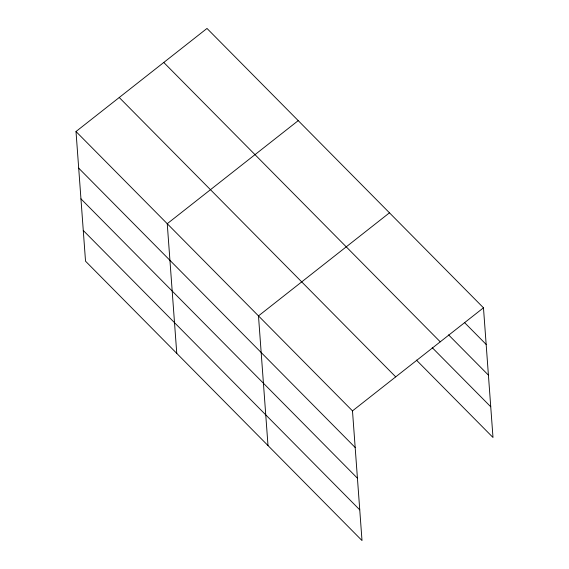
<?xml version="1.0" encoding="UTF-8"?>
<svg xmlns="http://www.w3.org/2000/svg" width="569" height="569" viewBox="0 0 569 569"><rect width="100%" height="100%" fill="white"/><g stroke="black" fill="none" stroke-linecap="round" stroke-linejoin="round"><path stroke-width="0.85" d="M76.004 131.524L352.488 410.882L362.005 540.55L85.528 261.192L76.004 131.524L206.995 28.45L483.472 307.808L492.996 437.476L416.423 360.106M298.227 120.635L167.243 223.709L176.767 353.385M389.466 212.827L258.482 315.902L268.006 445.57M352.488 410.882L483.472 307.808M464.375 322.41L486.161 344.43M448.571 334.878L488.415 375.135M163.765 62.462L440.242 341.82M432.22 347.645L490.741 406.771M119.234 97.512L395.711 376.863M78.693 168.147L355.177 447.504M80.947 198.851L357.432 478.209M83.273 230.488L359.75 509.845"/></g></svg>
